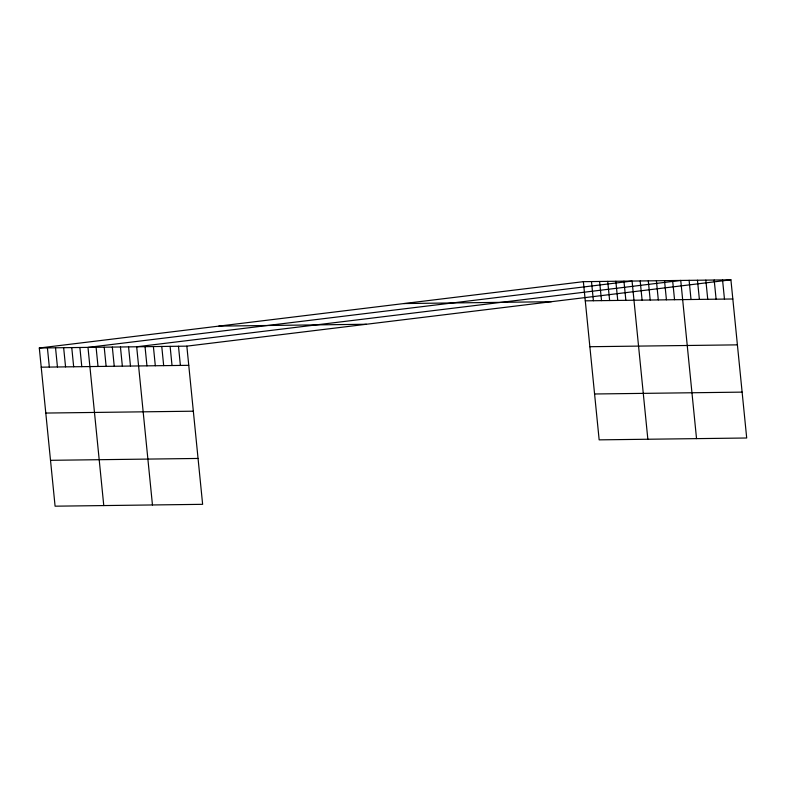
<?xml version="1.0" encoding="UTF-8"?>
<svg xmlns="http://www.w3.org/2000/svg" width="786" height="786" viewBox="0 0 786 786"><rect width="100%" height="100%" fill="white"/><g stroke="black" fill="none" stroke-linecap="round" stroke-linejoin="round"><path stroke-width="1.18" d="M39.3 348.002L186.842 346.145L202.631 504.327L55.089 506.184L39.3 348.002L583.369 281.673L730.911 279.816L746.7 437.999L599.158 439.855L583.369 281.673M186.842 346.145L730.911 279.816M585.285 300.841L732.827 298.985M403.827 303.563L551.369 301.706M218.842 326.111L366.384 324.254M589.864 346.714L737.406 344.858M41.216 367.18L188.748 365.323M594.58 393.983L742.122 392.126M45.794 413.053L193.327 411.196M50.51 460.311L198.052 458.454M722.55 279.914L724.466 299.093M714.189 280.022L716.105 299.191M705.828 280.13L707.744 299.299M697.467 280.229L699.383 299.407M689.106 280.337L691.022 299.515M696.534 438.627L680.745 280.445L136.676 346.783L152.464 504.966M672.629 280.543L674.545 299.721M664.524 280.651L666.43 299.82M656.408 280.749L658.314 299.928M648.293 280.857L650.199 300.026M640.177 280.956L642.093 300.124M647.851 439.236L632.062 281.054L87.983 347.392L103.772 505.575M623.946 281.162L625.862 300.331M615.831 281.26L617.747 300.439M607.716 281.368L609.631 300.537M599.6 281.467L601.516 300.635M591.485 281.565L593.401 300.743M178.481 346.253L180.387 365.421M170.12 346.361L172.026 365.529M161.759 346.459L163.675 365.637M153.398 346.567L155.314 365.736M145.037 346.675L146.953 365.844M128.56 346.881L130.476 366.05M120.445 346.98L122.361 366.158M112.329 347.088L114.245 366.256M104.214 347.186L106.13 366.364M96.098 347.294L98.014 366.463M79.877 347.491L81.783 366.669M71.762 347.599L73.668 366.767M63.646 347.697L65.562 366.875M55.531 347.805L57.447 366.974M47.415 347.903L49.331 367.072"/></g></svg>
